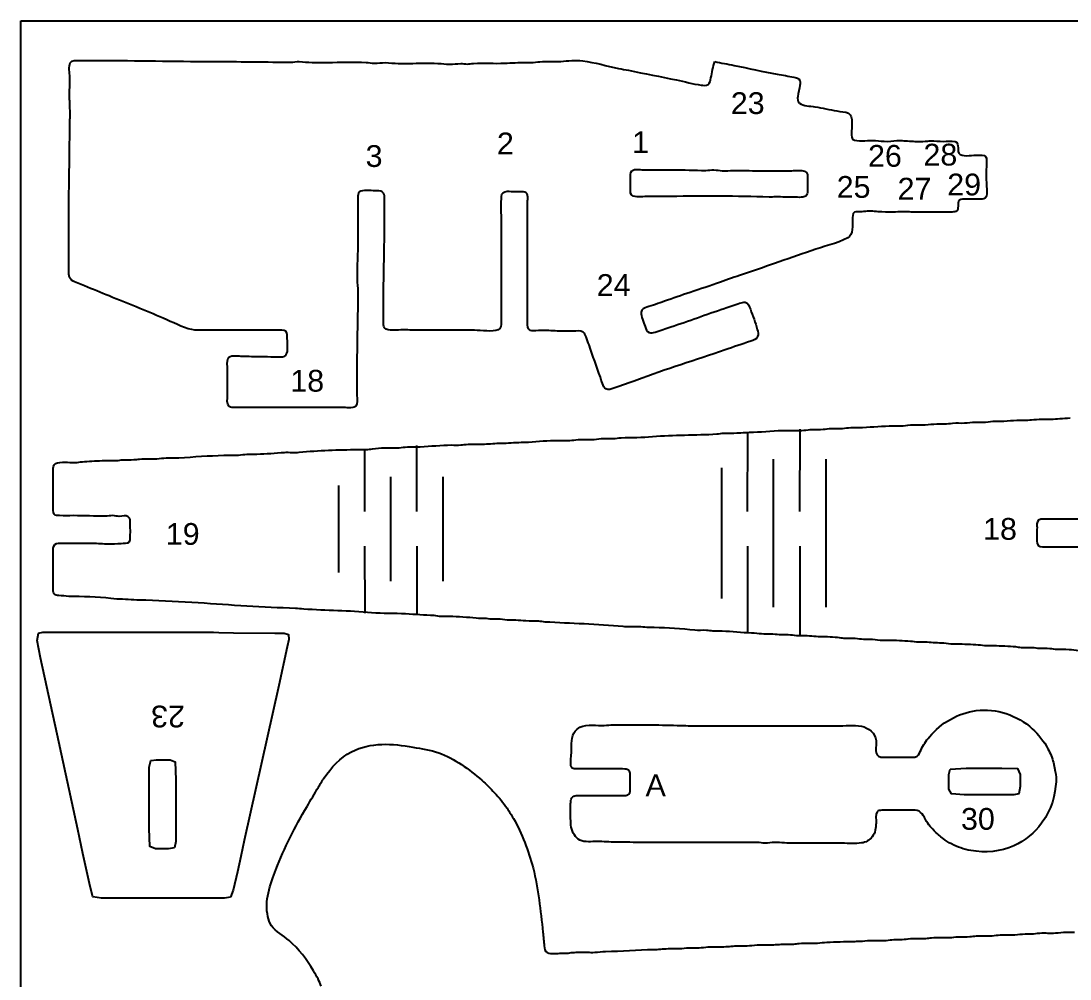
# Model space of a CAD drawing. Header units: millimetres. Extents: x 0 to 325, y 0 to 235.
# Drawn here: x 0 to 120.5, y 124.9 to 235 of the extents above; entities that cross this region are included whole.
import ezdxf
from ezdxf.enums import TextEntityAlignment as Align

# ---------------------------------------------------------------- set-up
doc = ezdxf.new("R2010")
doc.units = ezdxf.units.MM
for name, color, linetype in [('Cut', 7, 'Continuous'), ('Stege', 5, 'Continuous'), ('Text', 1, 'Continuous')]:
    doc.layers.add(name, color=color, linetype=linetype)
doc.styles.add('textstyle16', font='')
doc.styles.add('textstyle30', font='')
doc.styles.add('textstyle31', font='')
doc.styles.add('textstyle32', font='')
doc.styles.add('textstyle33', font='')
doc.styles.add('textstyle34', font='')
doc.styles.add('textstyle35', font='')
doc.styles.add('textstyle36', font='')
doc.styles.add('textstyle37', font='')
doc.styles.add('textstyle38', font='')
doc.styles.add('textstyle39', font='')
doc.styles.add('textstyle40', font='')
doc.styles.add('textstyle42', font='')
doc.styles.add('textstyle45', font='')
doc.styles.add('textstyle46', font='')
doc.styles.add('textstyle48', font='')
doc.styles.get('textstyle16').set_extended_font_data('Arial')
doc.styles.get('textstyle30').set_extended_font_data('Arial')
doc.styles.get('textstyle31').set_extended_font_data('Arial')
doc.styles.get('textstyle32').set_extended_font_data('Arial')
doc.styles.get('textstyle33').set_extended_font_data('Arial')
doc.styles.get('textstyle34').set_extended_font_data('Arial')
doc.styles.get('textstyle35').set_extended_font_data('Arial')
doc.styles.get('textstyle36').set_extended_font_data('Arial')
doc.styles.get('textstyle37').set_extended_font_data('Arial')
doc.styles.get('textstyle38').set_extended_font_data('Arial')
doc.styles.get('textstyle39').set_extended_font_data('Arial')
doc.styles.get('textstyle40').set_extended_font_data('Arial')
doc.styles.get('textstyle42').set_extended_font_data('Arial')
doc.styles.get('textstyle45').set_extended_font_data('Arial')
doc.styles.get('textstyle46').set_extended_font_data('Arial')
doc.styles.get('textstyle48').set_extended_font_data('Arial')

msp = doc.modelspace()

# ---------------------------------------------------------------- linework, layer by layer
at = {"layer": 'Cut'}
for p, q in [((0, 235), (325, 235)), ((0, 0), (0, 235)), ((89.46, 178.64), (89.52, 188.1)), ((83.46, 178.64), (83.5, 187.74)), ((39.46, 185.75), (39.46, 178.64)), ((45.46, 178.64), (45.48, 186.22)), ((86.46, 167.64), (86.46, 184.64)), ((92.46, 184.64), (92.46, 167.64)), ((80.46, 183.64), (80.46, 168.64)), ((42.46, 182.64), (42.46, 170.64)), ((48.46, 182.64), (48.46, 170.64)), ((36.46, 181.64), (36.46, 171.64)), ((39.46, 174.64), (39.48, 166.95)), ((45.46, 174.64), (45.49, 166.79)), ((83.46, 174.64), (83.46, 164.64)), ((89.46, 174.64), (89.46, 164.35)), ((24.39, 135.12), (24.06, 134.31))]:
    msp.add_line(p, q, dxfattribs=at)
for points in [[(5.57, 225.89), (5.6, 228.55)], [(71.48, 217.9), (74.86, 217.9)], [(38.7, 214.11), (38.7, 209.79)], [(55.14, 212.42), (55.14, 202.93)], [(5.49, 206.73), (5.49, 210.95)], [(58.2, 200.61), (58.2, 203.25), (58.2, 211.68)], [(29.11, 199.46), (26.89, 199.46)], [(38.59, 195.45), (38.59, 191.97)], [(23.73, 191.97), (23.73, 194.92)], [(36.91, 190.6), (33.01, 190.6), (26.36, 190.6)], [(121.45, 177.74), (118.18, 177.74)], [(88.23, 154.01), (93.71, 154.01)], [(68.3, 149.06), (64.51, 149.06)], [(64.82, 146), (68.62, 146)], [(102.25, 144.31), (100.35, 144.31)]]:
    msp.add_lwpolyline(points, dxfattribs=at)
at = {"layer": 'Cut', "flags": 128}
for points in [[(24.06, 134.31), (23.37, 134.2), (20.84, 134.2), (19.79, 134.2), (17.15, 134.2), (11.88, 134.2), (9.25, 134.2), (8.27, 134.37), (7.93, 135.57), (7.09, 139.36), (6.53, 142.11), (4.15, 153.07), (2.25, 161.82), (1.87, 163.82), (2.02, 164.66), (2.5, 164.77), (3.55, 164.77), (7.66, 164.77), (18.52, 164.77), (19.37, 164.77), (20.1, 164.77), (21.47, 164.77), (22.11, 164.77), (22.74, 164.75), (24.43, 164.69), (29.17, 164.66), (30.22, 164.66), (30.74, 164.5), (30.78, 163.93), (30.59, 163.08), (29.61, 158.66), (25.65, 140.84), (25.25, 139)], [(24.86, 137.25), (24.39, 135.12)]]:
    msp.add_lwpolyline(points, dxfattribs=at)
at = {"layer": 'Cut'}
for points in [[(17.62, 140), (16.94, 139.89), (15.47, 139.89), (14.79, 140.14), (14.73, 142.21), (14.73, 147.38), (14.73, 149.27), (14.9, 150.01), (15.57, 150.12), (17.15, 150.11), (17.72, 149.87), (17.78, 147.8), (17.78, 142.84), (17.78, 140.73)], [(106.74, 149.05), (108.57, 149.16), (112.68, 149.16), (114.46, 149.1), (114.79, 148.42), (114.79, 147.05), (114.62, 146.21), (114.05, 146.1), (112.68, 146.1), (111.94, 146.1), (110.78, 146.1), (109.2, 146.1), (108.36, 146.1), (106.9, 146.18), (106.57, 146.74), (106.57, 148.42)]]:
    msp.add_lwpolyline(points, close=True, dxfattribs=at)
for points in [[(5.6, 228.55), (5.6, 229.02), (5.45, 229.78), (5.66, 230.2)], [(5.66, 230.2), (5.82, 230.53), (6.35, 230.45), (6.65, 230.45)], [(6.65, 230.45), (7.71, 230.45), (8.76, 230.45), (9.81, 230.45)], [(9.81, 230.45), (14.1, 230.45), (18.39, 230.34), (22.68, 230.34)], [(22.68, 230.34), (25.45, 230.34), (28.24, 230.27), (31, 230.27)], [(31, 230.27), (31.32, 230.27), (31.63, 230.35), (31.95, 230.34)], [(31.95, 230.34), (32.46, 230.32), (32.9, 230.24), (33.43, 230.24)], [(33.43, 230.24), (34.05, 230.24), (34.61, 230.24), (35.22, 230.24)], [(35.22, 230.24), (36.68, 230.24), (38.19, 230.3), (39.65, 230.23)], [(39.65, 230.23), (39.97, 230.22), (40.27, 230.15), (40.6, 230.14)], [(40.6, 230.14), (41.03, 230.12), (41.43, 230.23), (41.86, 230.22)], [(41.86, 230.22), (42.37, 230.21), (42.83, 230.13), (43.34, 230.13)], [(51.98, 230.13), (53.18, 230.18), (54.38, 230.1), (55.57, 230.15)], [(55.57, 230.15), (56.36, 230.18), (57.16, 230.24), (57.99, 230.24)], [(57.99, 230.24), (58.29, 230.24), (58.54, 230.23), (58.83, 230.24)], [(58.83, 230.24), (59.19, 230.25), (59.52, 230.32), (59.89, 230.34)], [(59.89, 230.34), (60.59, 230.37), (61.3, 230.3), (62, 230.35)], [(62, 230.35), (62.83, 230.41), (63.68, 230.53), (64.53, 230.42)], [(64.53, 230.42), (65.91, 230.24), (67.27, 229.82), (68.64, 229.55)], [(79.26, 228.45), (79.4, 229.08), (79.48, 229.74), (79.71, 230.34)], [(79.71, 230.34), (80.4, 230.17), (81.18, 230.05), (81.92, 229.9)], [(43.34, 230.13), (43.8, 230.13), (44.16, 230.13), (44.6, 230.13)], [(44.6, 230.13), (45.66, 230.13), (46.81, 230.16), (47.87, 230.13)], [(47.87, 230.13), (48.43, 230.12), (48.73, 230.03), (49.24, 230.03)], [(49.24, 230.03), (49.72, 230.02), (50.03, 230.09), (50.51, 230.1)], [(50.51, 230.1), (50.76, 230.11), (50.99, 230.05), (51.24, 230.05)], [(51.24, 230.05), (51.49, 230.06), (51.73, 230.12), (51.98, 230.13)], [(68.64, 229.55), (69.02, 229.47), (69.41, 229.41), (69.8, 229.33)], [(69.8, 229.33), (71.62, 228.97), (73.44, 228.6), (75.28, 228.23)], [(81.92, 229.9), (83.56, 229.55), (85.22, 229.18), (86.87, 228.89)], [(75.28, 228.23), (76.19, 228.05), (77.21, 227.76), (78.12, 227.63)], [(78.92, 227.71), (79.16, 227.87), (79.2, 228.17), (79.26, 228.45)], [(86.87, 228.89), (87.49, 228.79), (88.17, 228.66), (88.77, 228.53)], [(88.77, 228.53), (89, 228.48), (89.18, 228.48), (89.34, 228.34)], [(89.34, 228.34), (89.56, 228.15), (89.51, 227.84), (89.48, 227.6)], [(78.12, 227.63), (78.39, 227.6), (78.69, 227.55), (78.92, 227.71)], [(89.48, 227.6), (89.43, 227.25), (89.27, 226.69), (89.23, 226.34)], [(89.23, 226.34), (89.19, 226.04), (89.18, 225.78), (89.44, 225.56)], [(89.44, 225.56), (89.85, 225.2), (90.64, 225.24), (91.2, 225.15)], [(91.2, 225.15), (92.05, 225.01), (92.88, 224.81), (93.73, 224.66)], [(93.73, 224.66), (94.13, 224.59), (94.7, 224.59), (95.06, 224.39)], [(95.06, 224.39), (95.65, 224.05), (95.41, 222.67), (95.41, 222.12)], [(5.49, 210.95), (5.49, 215.5), (5.6, 220.08), (5.61, 223.75)], [(95.41, 222.12), (95.42, 221.79), (95.37, 221.42), (95.74, 221.31)], [(95.74, 221.31), (96.45, 221.1), (97.36, 221.33), (98.15, 221.26)], [(98.15, 221.26), (98.65, 221.21), (98.98, 221.17), (99.52, 221.17)], [(99.52, 221.17), (100.06, 221.17), (100.45, 221.29), (101, 221.27)], [(101, 221.27), (101.57, 221.24), (102.13, 221.18), (102.69, 221.17)], [(102.69, 221.17), (103, 221.17), (103.54, 221.16), (103.85, 221.18)], [(103.85, 221.18), (104.06, 221.18), (104.25, 221.22), (104.48, 221.22)], [(104.48, 221.22), (104.96, 221.22), (105.47, 221.17), (105.95, 221.17)], [(105.95, 221.17), (106.37, 221.17), (106.89, 221.26), (107.31, 221.14)], [(107.31, 221.14), (107.64, 221.04), (107.63, 220.73), (107.64, 220.43)], [(107.64, 220.43), (107.65, 220.16), (107.6, 219.79), (107.89, 219.65)], [(107.89, 219.65), (108.41, 219.4), (109.38, 219.59), (109.96, 219.59)], [(109.96, 219.59), (110.23, 219.59), (110.62, 219.65), (110.8, 219.42)], [(110.8, 219.42), (110.98, 219.19), (110.91, 218.8), (110.91, 218.54)], [(110.91, 218.54), (110.9, 218.11), (110.85, 217.82), (110.87, 217.2)], [(70.01, 216.85), (70.01, 217.14), (69.95, 217.61), (70.18, 217.79)], [(70.18, 217.79), (70.52, 218.07), (71.01, 217.9), (71.48, 217.9)], [(74.86, 217.9), (76.12, 217.9), (77.4, 217.83), (78.65, 217.83)], [(78.65, 217.83), (78.97, 217.83), (79.27, 217.91), (79.6, 217.89)], [(79.6, 217.89), (79.97, 217.87), (80.2, 217.81), (80.55, 217.8)], [(80.55, 217.8), (80.77, 217.79), (80.98, 217.8), (81.18, 217.8)], [(81.18, 217.8), (81.57, 217.8), (82.05, 217.83), (82.45, 217.83)], [(82.45, 217.83), (82.99, 217.82), (83.49, 217.8), (84.03, 217.8)], [(84.03, 217.8), (84.47, 217.8), (84.8, 217.8), (85.29, 217.8)], [(85.29, 217.8), (86.38, 217.8), (87.46, 217.8), (88.56, 217.8)], [(88.56, 217.8), (89.07, 217.8), (89.6, 217.92), (90.02, 217.73)], [(90.02, 217.73), (90.4, 217.57), (90.35, 217.2), (90.35, 216.85)], [(110.87, 217.2), (110.87, 216.98), (110.89, 216.6), (110.91, 216.11)], [(70.01, 215.69), (70.01, 216.03), (70.01, 216.5), (70.01, 216.85)], [(90.35, 216.85), (90.36, 216.49), (90.36, 215.93), (90.35, 215.58)], [(110.91, 216.11), (110.92, 215.77), (111.05, 214.89), (110.74, 214.64)], [(39.03, 215.45), (38.55, 215.3), (38.7, 214.5), (38.7, 214.11)], [(40.91, 215.48), (40.37, 215.49), (39.55, 215.6), (39.03, 215.45)], [(41.65, 215.23), (41.48, 215.48), (41.18, 215.47), (40.91, 215.48)], [(41.76, 214.53), (41.75, 214.79), (41.79, 215.02), (41.65, 215.23)], [(41.76, 212), (41.76, 212.82), (41.76, 213.72), (41.76, 214.53)], [(55.14, 214.53), (55.13, 213.85), (55.14, 213.11), (55.14, 212.42)], [(55.57, 215.34), (55.16, 215.23), (55.15, 214.95), (55.14, 214.53)], [(56.62, 215.37), (56.18, 215.37), (55.96, 215.45), (55.57, 215.34)], [(57.57, 215.37), (57.26, 215.38), (56.93, 215.37), (56.62, 215.37)], [(58.14, 215.13), (58.02, 215.36), (57.78, 215.36), (57.57, 215.37)], [(58.2, 214.32), (58.2, 214.61), (58.26, 214.88), (58.14, 215.13)], [(70.34, 214.88), (69.92, 215.01), (70.01, 215.33), (70.01, 215.69)], [(72.12, 214.85), (71.47, 214.85), (70.93, 214.7), (70.34, 214.88)], [(74.65, 214.85), (73.81, 214.85), (72.94, 214.85), (72.12, 214.85)], [(85.93, 214.75), (82.21, 214.92), (78.39, 214.85), (74.65, 214.85)], [(86.66, 214.79), (86.41, 214.79), (86.18, 214.74), (85.93, 214.75)], [(88.98, 214.74), (88.21, 214.74), (87.42, 214.79), (86.66, 214.79)], [(89.82, 214.76), (89.58, 214.72), (89.25, 214.74), (88.98, 214.74)], [(90.24, 214.99), (90.13, 214.82), (89.98, 214.78), (89.82, 214.76)], [(90.35, 215.58), (90.35, 215.38), (90.37, 215.17), (90.24, 214.99)], [(108.48, 214.53), (108.27, 214.53), (107.99, 214.56), (107.81, 214.42)], [(110.07, 214.53), (109.54, 214.53), (109.01, 214.53), (108.48, 214.53)], [(110.74, 214.64), (110.56, 214.5), (110.28, 214.53), (110.07, 214.53)], [(58.2, 211.68), (58.2, 212.56), (58.2, 213.44), (58.2, 214.32)], [(107.64, 213.69), (107.63, 213.48), (107.64, 213.24), (107.4, 213.12)], [(107.81, 214.42), (107.6, 214.25), (107.65, 213.93), (107.64, 213.69)], [(95.52, 212.21), (95.51, 211.63), (95.6, 210.4), (94.98, 210.08)], [(95.76, 213.02), (95.48, 212.88), (95.52, 212.48), (95.52, 212.21)], [(96.36, 213.06), (96.09, 213.06), (95.94, 213.11), (95.76, 213.02)], [(97.2, 213.14), (96.94, 213.12), (96.64, 213.06), (96.36, 213.06)], [(98.89, 213.06), (98.33, 213.07), (97.76, 213.19), (97.2, 213.14)], [(100.47, 213.05), (99.95, 213.05), (99.46, 213.04), (98.89, 213.06)], [(101.42, 213.08), (101.1, 213.09), (100.79, 213.06), (100.47, 213.05)], [(102.26, 213.05), (101.97, 213.06), (101.72, 213.08), (101.42, 213.08)], [(104.79, 213.05), (103.96, 213.05), (103.09, 213.05), (102.26, 213.05)], [(106.8, 213.05), (106.16, 213.05), (105.44, 213.05), (104.79, 213.05)], [(107.4, 213.12), (107.2, 213.02), (107.04, 213.06), (106.8, 213.05)], [(41.65, 203.04), (41.65, 206.03), (41.76, 209), (41.76, 212)], [(38.7, 209.79), (38.7, 208.31), (38.6, 206.83), (38.6, 205.36)], [(94.98, 210.08), (93.7, 209.41), (92.14, 209.1), (90.77, 208.6)], [(90.77, 208.6), (89.38, 208.1), (87.96, 207.63), (86.56, 207.14)], [(5.82, 205.23), (5.39, 205.57), (5.49, 206.22), (5.49, 206.73)], [(86.56, 207.14), (85.33, 206.72), (84.11, 206.24), (82.87, 205.86)], [(7.28, 204.58), (6.81, 204.77), (6.22, 204.92), (5.82, 205.23)], [(38.6, 205.36), (38.6, 204.87), (38.7, 204.36), (38.7, 203.88)], [(80.34, 204.98), (79.19, 204.57), (78.02, 204.2), (76.86, 203.81)], [(82.87, 205.86), (82.03, 205.6), (81.17, 205.28), (80.34, 204.98)], [(10.13, 203.4), (9.18, 203.78), (8.23, 204.18), (7.28, 204.58)], [(38.7, 203.88), (38.7, 201.09), (38.59, 198.27), (38.59, 195.45)], [(76.86, 203.81), (75.87, 203.48), (74.9, 203.13), (73.91, 202.79)], [(16.35, 200.84), (14.29, 201.72), (12.21, 202.57), (10.13, 203.4)], [(41.65, 200.51), (41.65, 201.34), (41.65, 202.21), (41.65, 203.04)], [(55.14, 202.93), (55.14, 202.12), (55.15, 201.2), (55.14, 200.4)], [(73.91, 202.79), (73.28, 202.58), (72.52, 202.3), (71.9, 202.1)], [(80.76, 201.96), (81.32, 202.14), (82, 202.41), (82.55, 202.58)], [(82.55, 202.58), (82.78, 202.65), (82.96, 202.72), (83.18, 202.68)], [(83.18, 202.68), (83.54, 202.61), (83.67, 202.21), (83.78, 201.88)], [(71.23, 201.55), (71.18, 201.06), (71.54, 200.38), (71.71, 199.88)], [(71.9, 202.1), (71.62, 202.01), (71.27, 201.91), (71.23, 201.55)], [(74.65, 199.86), (76.7, 200.51), (78.71, 201.31), (80.76, 201.96)], [(83.78, 201.88), (84.06, 201.12), (84.38, 200.34), (84.58, 199.56)], [(19.62, 199.54), (18.54, 199.77), (17.37, 200.41), (16.35, 200.84)], [(41.76, 199.73), (41.59, 199.94), (41.65, 200.22), (41.65, 200.51)], [(55.14, 200.4), (55.14, 200.06), (55.19, 199.68), (54.81, 199.52)], [(58.31, 199.61), (58.13, 199.86), (58.2, 200.32), (58.2, 200.61)], [(20.99, 199.46), (20.49, 199.46), (20.1, 199.44), (19.62, 199.54)], [(21.83, 199.46), (21.54, 199.46), (21.29, 199.46), (20.99, 199.46)], [(22.36, 199.46), (22.18, 199.46), (22.01, 199.46), (21.83, 199.46)], [(23.1, 199.46), (22.82, 199.46), (22.62, 199.46), (22.36, 199.46)], [(24.68, 199.46), (24.15, 199.46), (23.63, 199.46), (23.1, 199.46)], [(26.89, 199.46), (26.15, 199.46), (25.41, 199.46), (24.68, 199.46)], [(30.25, 199.42), (29.9, 199.53), (29.47, 199.46), (29.11, 199.46)], [(30.58, 198.72), (30.58, 199.01), (30.59, 199.32), (30.25, 199.42)], [(42.7, 199.46), (42.42, 199.48), (41.93, 199.51), (41.76, 199.73)], [(43.97, 199.53), (43.49, 199.52), (43.22, 199.43), (42.7, 199.46)], [(44.92, 199.46), (44.6, 199.46), (44.29, 199.54), (43.97, 199.53)], [(46.18, 199.46), (45.81, 199.46), (45.3, 199.45), (44.92, 199.46)], [(47.24, 199.46), (46.85, 199.46), (46.56, 199.46), (46.18, 199.46)], [(52.09, 199.46), (50.48, 199.46), (48.84, 199.46), (47.24, 199.46)], [(54.81, 199.52), (54.16, 199.24), (52.88, 199.46), (52.09, 199.46)], [(58.83, 199.39), (58.63, 199.39), (58.43, 199.43), (58.31, 199.61)], [(60.1, 199.45), (59.67, 199.46), (59.25, 199.39), (58.83, 199.39)], [(62.1, 199.35), (61.41, 199.35), (60.83, 199.44), (60.1, 199.45)], [(63.37, 199.35), (63, 199.35), (62.45, 199.35), (62.1, 199.35)], [(64.59, 199.24), (64.23, 199.48), (63.86, 199.35), (63.37, 199.35)], [(64.91, 198.72), (64.84, 198.9), (64.76, 199.13), (64.59, 199.24)], [(71.71, 199.88), (71.8, 199.62), (71.87, 199.32), (72.14, 199.2)], [(72.14, 199.2), (72.37, 199.11), (72.62, 199.18), (72.85, 199.25)], [(72.85, 199.25), (73.46, 199.44), (74.04, 199.66), (74.65, 199.86)], [(84.58, 199.56), (84.65, 199.29), (84.72, 198.99), (84.61, 198.73)], [(30.55, 196.83), (30.71, 197.36), (30.59, 198.16), (30.58, 198.72)], [(65.25, 197.77), (65.14, 198.08), (65.03, 198.41), (64.91, 198.72)], [(66.56, 194.08), (66.12, 195.31), (65.68, 196.54), (65.25, 197.77)], [(83.82, 198.21), (82.84, 197.87), (81.85, 197.54), (80.87, 197.2)], [(84.61, 198.73), (84.48, 198.42), (84.13, 198.32), (83.82, 198.21)], [(23.79, 196.26), (23.99, 196.65), (24.84, 196.5), (25.21, 196.5)], [(25.21, 196.5), (25.89, 196.5), (26.54, 196.44), (27.21, 196.43)], [(27.21, 196.43), (27.46, 196.42), (27.69, 196.48), (27.95, 196.46)], [(27.95, 196.46), (28.44, 196.44), (28.92, 196.4), (29.42, 196.4)], [(29.42, 196.4), (29.83, 196.4), (30.39, 196.3), (30.55, 196.83)], [(80.87, 197.2), (77.51, 196.03), (74.06, 195), (70.75, 193.74)], [(23.73, 194.92), (23.73, 195.32), (23.62, 195.9), (23.79, 196.26)], [(67.19, 192.72), (66.81, 192.93), (66.7, 193.68), (66.56, 194.08)], [(68.11, 192.81), (67.82, 192.72), (67.47, 192.56), (67.19, 192.72)], [(70.75, 193.74), (69.88, 193.42), (68.99, 193.11), (68.11, 192.81)], [(23.9, 190.71), (23.6, 190.94), (23.73, 191.64), (23.73, 191.97)], [(38.59, 191.97), (38.59, 191.64), (38.72, 190.94), (38.42, 190.71)], [(24.57, 190.6), (24.36, 190.6), (24.08, 190.57), (23.9, 190.71)], [(26.36, 190.6), (25.77, 190.6), (25.17, 190.6), (24.57, 190.6)], [(38.42, 190.71), (38.1, 190.45), (37.31, 190.6), (36.91, 190.6)], [(116.07, 189.19), (116.43, 189.23), (116.86, 189.23), (117.23, 189.23)], [(117.23, 189.23), (117.93, 189.23), (118.65, 189.26), (119.34, 189.32)], [(119.34, 189.32), (119.78, 189.36), (120.07, 189.34), (120.5, 189.4)], [(89.93, 187.97), (90.25, 187.98), (90.56, 188.05), (90.88, 188.07)], [(90.88, 188.07), (91.32, 188.09), (91.74, 188.05), (92.14, 188.08)], [(92.14, 188.08), (92.47, 188.1), (92.75, 188.17), (93.09, 188.17)], [(93.09, 188.17), (93.54, 188.19), (93.94, 188.16), (94.36, 188.19)], [(94.36, 188.19), (94.68, 188.21), (94.97, 188.27), (95.31, 188.28)], [(95.31, 188.28), (95.77, 188.29), (96.22, 188.26), (96.68, 188.29)], [(96.68, 188.29), (97.82, 188.37), (99.01, 188.44), (100.16, 188.49)], [(100.16, 188.49), (100.56, 188.51), (100.93, 188.48), (101.32, 188.49)], [(101.32, 188.49), (101.71, 188.5), (102.03, 188.59), (102.48, 188.6)], [(102.48, 188.6), (102.93, 188.61), (103.39, 188.58), (103.85, 188.61)], [(103.85, 188.61), (104.31, 188.64), (104.73, 188.7), (105.22, 188.7)], [(105.22, 188.7), (105.52, 188.7), (105.75, 188.7), (106.06, 188.7)], [(106.06, 188.7), (106.41, 188.71), (106.68, 188.76), (107.01, 188.79)], [(107.01, 188.79), (107.52, 188.84), (107.9, 188.79), (108.38, 188.81)], [(108.38, 188.81), (108.79, 188.83), (109.2, 188.91), (109.64, 188.91)], [(109.64, 188.91), (110.07, 188.92), (110.4, 188.91), (110.8, 188.92)], [(110.8, 188.92), (111.21, 188.93), (111.52, 189.01), (111.96, 189.02)], [(111.96, 189.02), (112.29, 189.03), (112.59, 189.01), (112.91, 189.02)], [(112.91, 189.02), (113.41, 189.05), (113.88, 189.12), (114.39, 189.12)], [(114.39, 189.12), (114.7, 189.12), (114.92, 189.12), (115.23, 189.12)], [(115.23, 189.12), (115.54, 189.13), (115.8, 189.15), (116.07, 189.19)], [(58.31, 186.61), (59.41, 186.72), (60.55, 186.8), (61.68, 186.81)], [(61.68, 186.81), (61.93, 186.81), (62.18, 186.81), (62.42, 186.81)], [(62.42, 186.81), (62.63, 186.81), (62.8, 186.8), (63.05, 186.81)], [(63.05, 186.81), (63.39, 186.82), (63.65, 186.88), (64, 186.9)], [(64, 186.9), (64.56, 186.94), (65.04, 186.9), (65.58, 186.91)], [(65.58, 186.91), (65.94, 186.92), (66.27, 187), (66.63, 187.01)], [(66.63, 187.01), (67.1, 187.03), (67.55, 187), (68, 187.02)], [(68, 187.02), (68.32, 187.03), (68.63, 187.1), (68.95, 187.12)], [(68.95, 187.12), (70.14, 187.17), (71.35, 187.13), (72.54, 187.25)], [(72.54, 187.25), (74.99, 187.48), (77.47, 187.39), (79.92, 187.55)], [(79.92, 187.55), (80.2, 187.57), (80.47, 187.63), (80.76, 187.64)], [(80.76, 187.64), (81.27, 187.67), (81.74, 187.62), (82.24, 187.66)], [(82.24, 187.66), (82.85, 187.7), (83.5, 187.74), (84.13, 187.76)], [(84.13, 187.76), (85.39, 187.79), (86.67, 187.95), (87.93, 187.96)], [(87.93, 187.96), (88.6, 187.97), (89.27, 187.94), (89.93, 187.97)], [(31.95, 185.45), (34.15, 185.66), (36.48, 185.75), (38.7, 185.75)], [(38.7, 185.75), (39.03, 185.75), (39.33, 185.74), (39.65, 185.76)], [(39.65, 185.76), (39.91, 185.77), (40.13, 185.81), (40.39, 185.84)], [(40.39, 185.84), (40.81, 185.88), (41.32, 185.94), (41.76, 185.96)], [(41.76, 185.96), (42.33, 185.98), (42.88, 185.94), (43.44, 185.97)], [(43.44, 185.97), (43.77, 185.98), (44.06, 186.05), (44.39, 186.06)], [(44.39, 186.06), (44.9, 186.09), (45.37, 186.04), (45.87, 186.08)], [(45.87, 186.08), (47.04, 186.16), (48.27, 186.26), (49.45, 186.28)], [(49.45, 186.28), (49.83, 186.28), (50.15, 186.27), (50.51, 186.28)], [(50.51, 186.28), (50.8, 186.3), (51.05, 186.35), (51.35, 186.37)], [(51.35, 186.37), (52.01, 186.42), (52.61, 186.37), (53.25, 186.39)], [(53.25, 186.39), (53.87, 186.4), (54.49, 186.49), (55.14, 186.49)], [(55.14, 186.49), (55.92, 186.49), (56.69, 186.59), (57.46, 186.59)], [(57.46, 186.59), (57.75, 186.59), (58.03, 186.59), (58.31, 186.61)], [(3.81, 184), (4.14, 184.44), (5.37, 184.28), (5.81, 184.28)], [(6.44, 184.28), (6.74, 184.31), (6.96, 184.36), (7.28, 184.38)], [(7.28, 184.38), (8.05, 184.41), (8.84, 184.48), (9.6, 184.49)], [(9.6, 184.49), (9.84, 184.49), (10.11, 184.49), (10.34, 184.49)], [(10.34, 184.49), (10.55, 184.49), (10.74, 184.48), (10.97, 184.5)], [(10.97, 184.5), (11.23, 184.51), (11.44, 184.56), (11.71, 184.58)], [(11.71, 184.58), (12.19, 184.61), (12.53, 184.58), (12.98, 184.6)], [(12.98, 184.6), (13.21, 184.61), (13.4, 184.64), (13.61, 184.67)], [(13.61, 184.67), (13.94, 184.71), (14.33, 184.7), (14.66, 184.7)], [(14.66, 184.7), (15.01, 184.7), (15.29, 184.69), (15.61, 184.7)], [(15.61, 184.7), (15.96, 184.72), (16.29, 184.79), (16.67, 184.8)], [(16.67, 184.8), (17.16, 184.81), (17.65, 184.78), (18.14, 184.81)], [(18.14, 184.81), (19.85, 184.93), (21.59, 185.04), (23.31, 185.11)], [(23.31, 185.11), (23.89, 185.14), (24.43, 185.09), (24.99, 185.13)], [(24.99, 185.13), (25.31, 185.15), (25.62, 185.21), (25.94, 185.22)], [(25.94, 185.22), (26.34, 185.23), (26.72, 185.21), (27.1, 185.23)], [(27.1, 185.23), (28.15, 185.27), (29.21, 185.35), (30.27, 185.43)], [(30.27, 185.43), (30.82, 185.46), (31.42, 185.4), (31.95, 185.45)], [(3.7, 183.22), (3.7, 183.46), (3.65, 183.8), (3.81, 184)], [(3.7, 181.53), (3.7, 182.1), (3.7, 182.66), (3.7, 183.22)], [(5.81, 184.28), (6.02, 184.28), (6.21, 184.27), (6.44, 184.28)], [(3.7, 179.22), (3.7, 179.98), (3.7, 180.76), (3.7, 181.53)], [(3.81, 178.33), (3.63, 178.55), (3.7, 178.95), (3.7, 179.22)], [(4.44, 178.16), (4.22, 178.17), (3.96, 178.15), (3.81, 178.33)], [(6.02, 178.16), (5.5, 178.16), (4.96, 178.15), (4.44, 178.16)], [(9.71, 178.09), (8.49, 178.09), (7.25, 178.16), (6.02, 178.16)], [(10.55, 178.16), (10.26, 178.16), (9.99, 178.09), (9.71, 178.09)], [(11.29, 178.08), (11.04, 178.09), (10.81, 178.15), (10.55, 178.16)], [(12.31, 178.04), (11.99, 178.25), (11.73, 178.07), (11.29, 178.08)], [(12.55, 177.32), (12.55, 177.56), (12.58, 177.86), (12.31, 178.04)], [(12.55, 175.63), (12.57, 176.02), (12.56, 176.93), (12.55, 177.32)], [(116.88, 177.63), (116.65, 177.45), (116.71, 177.05), (116.71, 176.79)], [(118.18, 177.74), (117.83, 177.74), (117.17, 177.86), (116.88, 177.63)], [(116.71, 176.79), (116.71, 176.16), (116.63, 175.56), (116.72, 175)], [(3.7, 173.94), (3.7, 174.23), (3.66, 174.62), (3.87, 174.83)], [(3.87, 174.83), (4.12, 175.08), (4.49, 175), (4.86, 175)], [(4.86, 175), (5.98, 175), (7.11, 175), (8.23, 175)], [(8.23, 175), (8.85, 175), (9.42, 174.94), (10.03, 174.92)], [(10.03, 174.92), (10.49, 174.9), (11.03, 174.94), (11.5, 174.98)], [(11.5, 174.98), (11.81, 175.01), (12.27, 174.94), (12.45, 175.17)], [(12.45, 175.17), (12.56, 175.31), (12.55, 175.48), (12.55, 175.63)], [(116.72, 175), (116.8, 174.56), (117.22, 174.58), (117.66, 174.58)], [(3.7, 171.52), (3.67, 172.31), (3.7, 173.16), (3.7, 173.94)], [(117.66, 174.58), (118.95, 174.57), (120.26, 174.58), (121.56, 174.58)], [(3.7, 169.83), (3.7, 170.34), (3.72, 171), (3.7, 171.52)], [(3.81, 169.16), (3.66, 169.34), (3.7, 169.63), (3.7, 169.83)], [(4.33, 168.99), (4.13, 169), (3.94, 168.99), (3.81, 169.16)], [(5.49, 168.89), (5.13, 168.9), (4.69, 168.97), (4.33, 168.99)], [(10.34, 168.64), (8.76, 168.83), (7.09, 168.85), (5.49, 168.89)], [(12.98, 168.48), (12.1, 168.56), (11.23, 168.54), (10.34, 168.64)], [(14.35, 168.46), (13.88, 168.48), (13.42, 168.44), (12.98, 168.48)], [(20.36, 168.14), (18.36, 168.27), (16.33, 168.37), (14.35, 168.46)], [(31.53, 167.51), (27.81, 167.6), (24.07, 167.88), (20.36, 168.14)], [(32.48, 167.42), (32.16, 167.44), (31.85, 167.5), (31.53, 167.51)], [(40.28, 167), (37.68, 167.25), (35.08, 167.24), (32.48, 167.42)], [(44.18, 166.87), (42.89, 166.96), (41.56, 166.88), (40.28, 167)], [(47.45, 166.67), (46.37, 166.71), (45.27, 166.8), (44.18, 166.87)], [(48.29, 166.57), (48.01, 166.59), (47.73, 166.65), (47.45, 166.67)], [(49.24, 166.57), (48.91, 166.57), (48.61, 166.55), (48.29, 166.57)], [(52.3, 166.37), (51.3, 166.47), (50.25, 166.56), (49.24, 166.57)], [(53.25, 166.35), (52.92, 166.36), (52.62, 166.34), (52.3, 166.37)], [(54.09, 166.26), (53.8, 166.28), (53.54, 166.34), (53.25, 166.35)], [(55.04, 166.25), (54.71, 166.26), (54.41, 166.24), (54.09, 166.26)], [(56.09, 166.15), (55.75, 166.16), (55.41, 166.24), (55.04, 166.25)], [(56.83, 166.14), (56.56, 166.14), (56.35, 166.14), (56.09, 166.15)], [(57.99, 166.06), (57.6, 166.09), (57.23, 166.14), (56.83, 166.14)], [(59.47, 166.03), (58.97, 166.06), (58.48, 166.01), (57.99, 166.06)], [(60.2, 165.94), (59.95, 165.96), (59.71, 166.01), (59.47, 166.03)], [(69.16, 165.42), (66.19, 165.71), (63.18, 165.74), (60.2, 165.94)], [(71.9, 165.31), (71.59, 165.33), (71.29, 165.4), (70.96, 165.4)], [(72.75, 165.3), (72.45, 165.3), (72.19, 165.29), (71.9, 165.31)], [(77.39, 165), (75.88, 165.15), (74.28, 165.28), (72.75, 165.3)], [(78.76, 164.98), (78.29, 165), (77.83, 164.96), (77.39, 165)], [(79.49, 164.9), (79.24, 164.92), (79.01, 164.97), (78.76, 164.98)], [(80.55, 164.88), (80.19, 164.89), (79.84, 164.86), (79.49, 164.9)], [(83.92, 164.67), (82.79, 164.68), (81.67, 164.85), (80.55, 164.88)], [(85.08, 164.57), (84.7, 164.6), (84.32, 164.66), (83.92, 164.67)], [(86.14, 164.56), (85.77, 164.57), (85.44, 164.55), (85.08, 164.57)], [(87.08, 164.47), (86.77, 164.49), (86.47, 164.55), (86.14, 164.56)], [(88.14, 164.46), (87.77, 164.46), (87.44, 164.44), (87.08, 164.47)], [(89.09, 164.36), (88.77, 164.38), (88.47, 164.45), (88.14, 164.46)], [(89.83, 164.35), (89.57, 164.35), (89.34, 164.34), (89.09, 164.36)], [(91.83, 164.25), (91.17, 164.25), (90.48, 164.35), (89.83, 164.35)], [(94.04, 164.12), (93.38, 164.19), (92.51, 164.24), (91.83, 164.25)], [(94.67, 164.04), (94.45, 164.06), (94.27, 164.1), (94.04, 164.12)], [(95.83, 164.03), (95.42, 164.05), (95.05, 164.02), (94.67, 164.04)], [(96.78, 163.93), (96.47, 163.95), (96.17, 164.02), (95.83, 164.03)], [(97.52, 163.93), (97.25, 163.93), (97.04, 163.92), (96.78, 163.93)], [(98.68, 163.83), (98.28, 163.86), (97.96, 163.93), (97.52, 163.93)], [(99.63, 163.82), (99.3, 163.82), (99, 163.81), (98.68, 163.83)], [(102.16, 163.71), (101.36, 163.76), (100.44, 163.82), (99.63, 163.82)], [(103.11, 163.62), (102.78, 163.62), (102.49, 163.69), (102.16, 163.71)], [(103.85, 163.61), (103.59, 163.61), (103.37, 163.61), (103.11, 163.62)], [(105.74, 163.51), (105.15, 163.52), (104.43, 163.61), (103.85, 163.61)], [(106.8, 163.41), (106.44, 163.42), (106.12, 163.5), (105.74, 163.51)], [(107.54, 163.4), (107.28, 163.4), (107.05, 163.4), (106.8, 163.41)], [(109.96, 163.29), (109.21, 163.33), (108.27, 163.4), (107.54, 163.4)], [(110.91, 163.2), (110.58, 163.21), (110.32, 163.28), (109.96, 163.29)], [(111.75, 163.19), (111.45, 163.19), (111.2, 163.18), (110.91, 163.2)], [(114.28, 163.07), (113.54, 163.14), (112.5, 163.19), (111.75, 163.19)], [(114.91, 162.99), (114.7, 163.01), (114.5, 163.05), (114.28, 163.07)], [(116.18, 162.98), (115.74, 163), (115.32, 162.96), (114.91, 162.99)], [(117.02, 162.89), (116.74, 162.9), (116.48, 162.96), (116.18, 162.98)], [(118.18, 162.87), (117.75, 162.9), (117.42, 162.86), (117.02, 162.89)], [(119.03, 162.77), (118.74, 162.79), (118.47, 162.85), (118.18, 162.87)], [(120.4, 162.76), (119.85, 162.8), (119.51, 162.75), (119.03, 162.77)], [(122.68, 162.73), (122.09, 162.43), (121.04, 162.72), (120.4, 162.76)], [(104.35, 152.74), (105.7, 154.4), (107.62, 155.45), (109.73, 155.76)], [(109.73, 155.76), (112.05, 156.09), (114.46, 155.22), (116.16, 153.68)], [(63.89, 153.63), (64.7, 154.3), (65.76, 154.06), (66.72, 154.04)], [(63.24, 151.37), (63.24, 152.17), (63.24, 153.08), (63.89, 153.63)], [(66.72, 154.04), (67.07, 154.03), (67.42, 154.11), (67.77, 154.11)], [(67.77, 154.11), (69.32, 154.13), (70.87, 154.12), (72.41, 154.12)], [(72.41, 154.12), (73.54, 154.12), (74.68, 154.06), (75.79, 154.06)], [(75.79, 154.06), (76.19, 154.05), (76.52, 154.01), (76.95, 154.01)], [(76.95, 154.01), (77.23, 154.01), (77.41, 154.01), (77.68, 154.01)], [(77.68, 154.01), (77.95, 154.01), (78.15, 154.01), (78.42, 154.01)], [(78.42, 154.01), (78.76, 154.01), (79.01, 154.01), (79.37, 154.01)], [(79.37, 154.01), (79.77, 154.01), (80.14, 154.01), (80.53, 154.01)], [(80.53, 154.01), (83.08, 154.01), (85.66, 154.01), (88.23, 154.01)], [(93.71, 154.01), (94.62, 154.01), (95.65, 154.13), (96.55, 153.96)], [(96.55, 153.96), (97.36, 153.81), (98.14, 153.17), (98.23, 152.32)], [(116.16, 153.68), (116.89, 153.02), (117.51, 152.23), (117.96, 151.37)], [(37.96, 151.04), (40.17, 152.14), (42.67, 152), (45.02, 151.56)], [(98.23, 152.32), (98.29, 151.73), (97.94, 150.51), (98.77, 150.43)], [(103.39, 151.27), (103.66, 151.82), (103.95, 152.27), (104.35, 152.74)], [(34.83, 148.02), (35.66, 149.2), (36.65, 150.38), (37.96, 151.04)], [(45.02, 151.56), (45.99, 151.38), (47.05, 151.24), (47.98, 150.91)], [(47.98, 150.91), (49.79, 150.26), (51.5, 149), (52.93, 147.76)], [(63.15, 149.79), (63.17, 150.27), (63.24, 150.88), (63.24, 151.37)], [(102.94, 150.53), (103.2, 150.7), (103.27, 151.01), (103.39, 151.27)], [(117.96, 151.37), (118.23, 150.88), (118.46, 150.34), (118.6, 149.79)], [(63.31, 149.16), (63.12, 149.31), (63.14, 149.59), (63.15, 149.79)], [(98.77, 150.43), (99.72, 150.35), (100.76, 150.43), (101.72, 150.43)], [(101.72, 150.43), (102.09, 150.43), (102.62, 150.33), (102.94, 150.53)], [(63.77, 149.06), (63.61, 149.06), (63.44, 149.05), (63.31, 149.16)], [(64.51, 149.06), (64.27, 149.06), (64, 149.05), (63.77, 149.06)], [(69.36, 149.05), (69.04, 149.08), (68.63, 149.06), (68.3, 149.06)], [(69.88, 148.81), (69.75, 149.01), (69.55, 149.03), (69.36, 149.05)], [(69.99, 148.32), (69.98, 148.49), (69.98, 148.66), (69.88, 148.81)], [(69.99, 146.84), (69.99, 147.22), (70, 147.95), (69.99, 148.32)], [(118.81, 148.77), (119, 148.14), (118.92, 146.19), (118.25, 144.63)], [(34.16, 146.96), (34.38, 147.34), (34.58, 147.67), (34.83, 148.02)], [(52.93, 147.76), (53.44, 147.32), (53.93, 146.84), (54.39, 146.33)], [(32.86, 144.75), (33.3, 145.49), (33.73, 146.22), (34.16, 146.96)], [(54.39, 146.33), (54.91, 145.76), (55.4, 145.18), (55.84, 144.54)], [(63.29, 145.75), (63.41, 145.95), (63.59, 145.98), (63.77, 145.99)], [(63.77, 145.99), (64.08, 146.02), (64.5, 146), (64.82, 146)], [(68.62, 146), (68.86, 146), (69.13, 145.98), (69.36, 146)], [(69.36, 146), (69.52, 146.02), (69.69, 146.03), (69.82, 146.17)], [(69.82, 146.17), (70, 146.35), (69.98, 146.62), (69.99, 146.84)], [(29.28, 137.48), (30.26, 140), (31.48, 142.42), (32.86, 144.75)], [(63.14, 143.36), (63.14, 143.9), (63.12, 144.51), (63.14, 145.05)], [(63.14, 145.05), (63.15, 145.31), (63.16, 145.54), (63.29, 145.75)], [(118.25, 144.63), (117.98, 143.99), (117.65, 143.4), (117.24, 142.84)], [(55.84, 144.54), (56.11, 144.15), (56.32, 143.78), (56.56, 143.38)], [(98.35, 144.14), (98.12, 143.86), (98.25, 143.19), (98.23, 142.84)], [(98.87, 144.31), (98.68, 144.3), (98.48, 144.3), (98.35, 144.14)], [(100.35, 144.31), (99.86, 144.31), (99.34, 144.33), (98.87, 144.31)], [(103.17, 144.2), (102.91, 144.36), (102.54, 144.31), (102.25, 144.31)], [(104.28, 142.63), (103.94, 143.08), (103.66, 143.92), (103.17, 144.2)], [(56.56, 143.38), (57.58, 141.61), (58.29, 139.67), (58.82, 137.69)], [(63.57, 141.47), (63.18, 142.02), (63.14, 142.7), (63.14, 143.36)], [(98.23, 142.84), (98.19, 142.28), (98.13, 141.7), (97.78, 141.26)], [(104.89, 141.96), (104.67, 142.18), (104.47, 142.37), (104.28, 142.63)], [(117.24, 142.84), (116.43, 141.7), (115.33, 140.82), (114.05, 140.23)], [(64.19, 140.88), (63.93, 141.02), (63.74, 141.23), (63.57, 141.47)], [(97.78, 141.26), (97.46, 140.86), (97.05, 140.62), (96.55, 140.55)], [(105.94, 141.05), (105.58, 141.31), (105.21, 141.66), (104.89, 141.96)], [(106.88, 140.44), (106.54, 140.62), (106.25, 140.82), (105.94, 141.05)], [(66.19, 140.73), (65.58, 140.73), (64.75, 140.59), (64.19, 140.88)], [(68.3, 140.63), (67.59, 140.64), (66.93, 140.73), (66.19, 140.73)], [(69.14, 140.66), (68.85, 140.68), (68.6, 140.62), (68.3, 140.63)], [(70.73, 140.62), (70.21, 140.62), (69.67, 140.65), (69.14, 140.66)], [(71.67, 140.62), (71.36, 140.62), (71.04, 140.62), (70.73, 140.62)], [(84.54, 140.61), (80.28, 140.62), (75.94, 140.62), (71.67, 140.62)], [(85.48, 140.52), (85.16, 140.53), (84.86, 140.61), (84.54, 140.61)], [(86.54, 140.61), (86.18, 140.61), (85.85, 140.52), (85.48, 140.52)], [(88.86, 140.52), (88.09, 140.52), (87.31, 140.61), (86.54, 140.61)], [(89.49, 140.52), (89.27, 140.52), (89.07, 140.52), (88.86, 140.52)], [(91.07, 140.52), (90.52, 140.52), (90.03, 140.52), (89.49, 140.52)], [(92.34, 140.52), (91.85, 140.52), (91.53, 140.52), (91.07, 140.52)], [(93.71, 140.52), (93.21, 140.52), (92.89, 140.52), (92.34, 140.52)], [(94.34, 140.52), (94.12, 140.52), (93.93, 140.52), (93.71, 140.52)], [(96.55, 140.55), (95.85, 140.44), (95.06, 140.52), (94.34, 140.52)], [(109.1, 139.68), (108.33, 139.82), (107.57, 140.08), (106.88, 140.44)], [(114.05, 140.23), (112.52, 139.53), (110.75, 139.39), (109.1, 139.68)], [(28.37, 132.1), (27.92, 133.8), (28.66, 135.9), (29.28, 137.48)], [(58.82, 137.69), (59.45, 135.27), (59.67, 132.78), (59.96, 130.31)], [(28.76, 131.05), (28.55, 131.36), (28.46, 131.74), (28.37, 132.1)], [(30.79, 129.35), (30.16, 129.92), (29.24, 130.32), (28.76, 131.05)], [(59.96, 130.31), (60.02, 129.79), (60.06, 129.24), (60.11, 128.73)], [(116.07, 130.1), (116.4, 130.11), (116.69, 130.17), (117.02, 130.2)], [(117.02, 130.2), (117.65, 130.24), (118.22, 130.17), (118.82, 130.21)], [(118.82, 130.21), (119.23, 130.24), (119.64, 130.31), (120.08, 130.31)], [(120.08, 130.31), (120.39, 130.31), (120.73, 130.31), (121.03, 130.31)], [(33.59, 125.88), (32.82, 127.17), (31.92, 128.35), (30.79, 129.35)], [(86.24, 128.84), (86.86, 128.88), (87.37, 128.94), (88.03, 128.94)], [(88.03, 128.94), (88.3, 128.94), (88.51, 128.93), (88.77, 128.94)], [(88.77, 128.94), (89.01, 128.95), (89.19, 128.99), (89.4, 129.01)], [(89.4, 129.01), (89.72, 129.05), (90.13, 129.04), (90.46, 129.04)], [(90.46, 129.04), (90.86, 129.04), (91.16, 129.03), (91.51, 129.05)], [(91.51, 129.05), (91.87, 129.06), (92.17, 129.14), (92.57, 129.15)], [(92.57, 129.15), (93.57, 129.17), (94.63, 129.25), (95.62, 129.25)], [(95.62, 129.25), (95.87, 129.25), (96.11, 129.25), (96.36, 129.26)], [(96.36, 129.26), (96.75, 129.27), (97.13, 129.35), (97.52, 129.36)], [(97.52, 129.36), (98.21, 129.38), (98.96, 129.31), (99.63, 129.38)], [(99.63, 129.38), (99.92, 129.41), (100.17, 129.46), (100.47, 129.46)], [(100.47, 129.46), (100.74, 129.47), (100.95, 129.46), (101.21, 129.47)], [(101.21, 129.47), (101.53, 129.48), (101.83, 129.55), (102.16, 129.57)], [(102.16, 129.57), (102.53, 129.58), (102.96, 129.57), (103.32, 129.57)], [(103.32, 129.57), (103.53, 129.57), (103.73, 129.57), (103.95, 129.58)], [(103.95, 129.58), (104.17, 129.6), (104.37, 129.64), (104.58, 129.66)], [(104.58, 129.66), (104.92, 129.69), (105.3, 129.68), (105.64, 129.68)], [(105.64, 129.68), (106.04, 129.68), (106.34, 129.67), (106.69, 129.68)], [(106.69, 129.68), (107.02, 129.7), (107.29, 129.76), (107.64, 129.78)], [(107.64, 129.78), (108.13, 129.8), (108.56, 129.76), (109.01, 129.79)], [(109.01, 129.79), (109.26, 129.81), (109.49, 129.86), (109.75, 129.88)], [(109.75, 129.88), (110.37, 129.92), (110.94, 129.86), (111.54, 129.9)], [(111.54, 129.9), (111.86, 129.92), (112.17, 129.98), (112.49, 129.99)], [(112.49, 129.99), (113.05, 130.01), (113.64, 129.96), (114.18, 130.01)], [(114.18, 130.01), (114.58, 130.05), (114.92, 130.1), (115.34, 130.1)], [(115.34, 130.1), (115.61, 130.1), (115.81, 130.09), (116.07, 130.1)], [(60.11, 128.73), (60.13, 128.44), (60.15, 128.09), (60.45, 127.95)], [(60.45, 127.95), (60.88, 127.74), (61.63, 127.88), (62.1, 127.88)], [(62.1, 127.88), (62.31, 127.88), (62.51, 127.88), (62.73, 127.89)], [(62.73, 127.89), (62.95, 127.91), (63.15, 127.95), (63.37, 127.97)], [(63.37, 127.97), (63.88, 128.02), (64.54, 127.99), (65.05, 127.99)], [(65.05, 127.99), (65.34, 127.99), (65.61, 127.98), (65.9, 127.99)], [(65.9, 127.99), (66.32, 128), (66.72, 128.09), (67.16, 128.09)], [(67.16, 128.09), (68.98, 128.12), (70.81, 128.3), (72.64, 128.31)], [(72.64, 128.31), (73.21, 128.31), (73.76, 128.41), (74.33, 128.41)], [(74.33, 128.41), (74.74, 128.41), (75, 128.41), (75.38, 128.41)], [(75.38, 128.41), (75.76, 128.41), (76.07, 128.46), (76.44, 128.5)], [(76.44, 128.5), (76.99, 128.55), (77.57, 128.49), (78.12, 128.53)], [(78.12, 128.53), (78.48, 128.55), (78.82, 128.62), (79.18, 128.62)], [(79.18, 128.62), (79.77, 128.63), (80.4, 128.59), (80.97, 128.64)], [(80.97, 128.64), (81.54, 128.69), (82.06, 128.73), (82.66, 128.73)], [(82.66, 128.73), (82.93, 128.73), (83.14, 128.72), (83.4, 128.73)], [(83.4, 128.73), (83.75, 128.75), (84.15, 128.83), (84.55, 128.83)], [(84.55, 128.83), (84.9, 128.84), (85.27, 128.83), (85.61, 128.83)], [(85.61, 128.83), (85.82, 128.83), (86.02, 128.83), (86.24, 128.84)], [(34.12, 124.93), (33.94, 125.25), (33.78, 125.56), (33.59, 125.88)], [(34.5, 124.09), (34.39, 124.38), (34.27, 124.66), (34.12, 124.93)]]:
    msp.add_open_spline(points, degree=3, dxfattribs=at)
at = {"layer": 'Stege'}
for p, q in [((5.57, 225.89), (5.61, 223.75)), ((118.6, 149.79), (118.81, 148.77)), ((25.25, 139), (24.86, 137.25))]:
    msp.add_line(p, q, dxfattribs=at)
msp.add_open_spline([(70.96, 165.4), (70.36, 165.42), (69.75, 165.37), (69.16, 165.42)], degree=3, dxfattribs=at)

# ---------------------------------------------------------------- texts
at = {"layer": 'Text'}
for s, style, p in [('23', 'textstyle35', (83.48, 225.56)), ('2', 'textstyle30', (55.64, 220.93)), ('1', 'textstyle31', (71.17, 221.07)), ('3', 'textstyle32', (40.56, 219.48)), ('26', 'textstyle37', (99.24, 219.5)), ('28', 'textstyle39', (105.61, 219.64)), ('25', 'textstyle36', (95.64, 215.93)), ('27', 'textstyle38', (102.64, 215.73)), ('29', 'textstyle40', (108.34, 216.21)), ('24', 'textstyle34', (68.08, 204.66)), ('18', 'textstyle33', (32.88, 193.66)), ('19', 'textstyle48', (18.58, 176.06)), ('18', 'textstyle42', (112.46, 176.64)), ('A', 'textstyle46', (72.91, 147.18)), ('30', 'textstyle45', (109.92, 143.32))]:
    msp.add_text(s, height=2.5, dxfattribs=dict(at, style=style)).set_placement(p, align=Align.MIDDLE_CENTER)
at = {"layer": 'Text', "style": 'textstyle16'}
msp.add_text('23', height=2.5, rotation=180, dxfattribs=at).set_placement((16.89, 155.08), align=Align.MIDDLE_CENTER)

doc.saveas('drawing.dxf')
